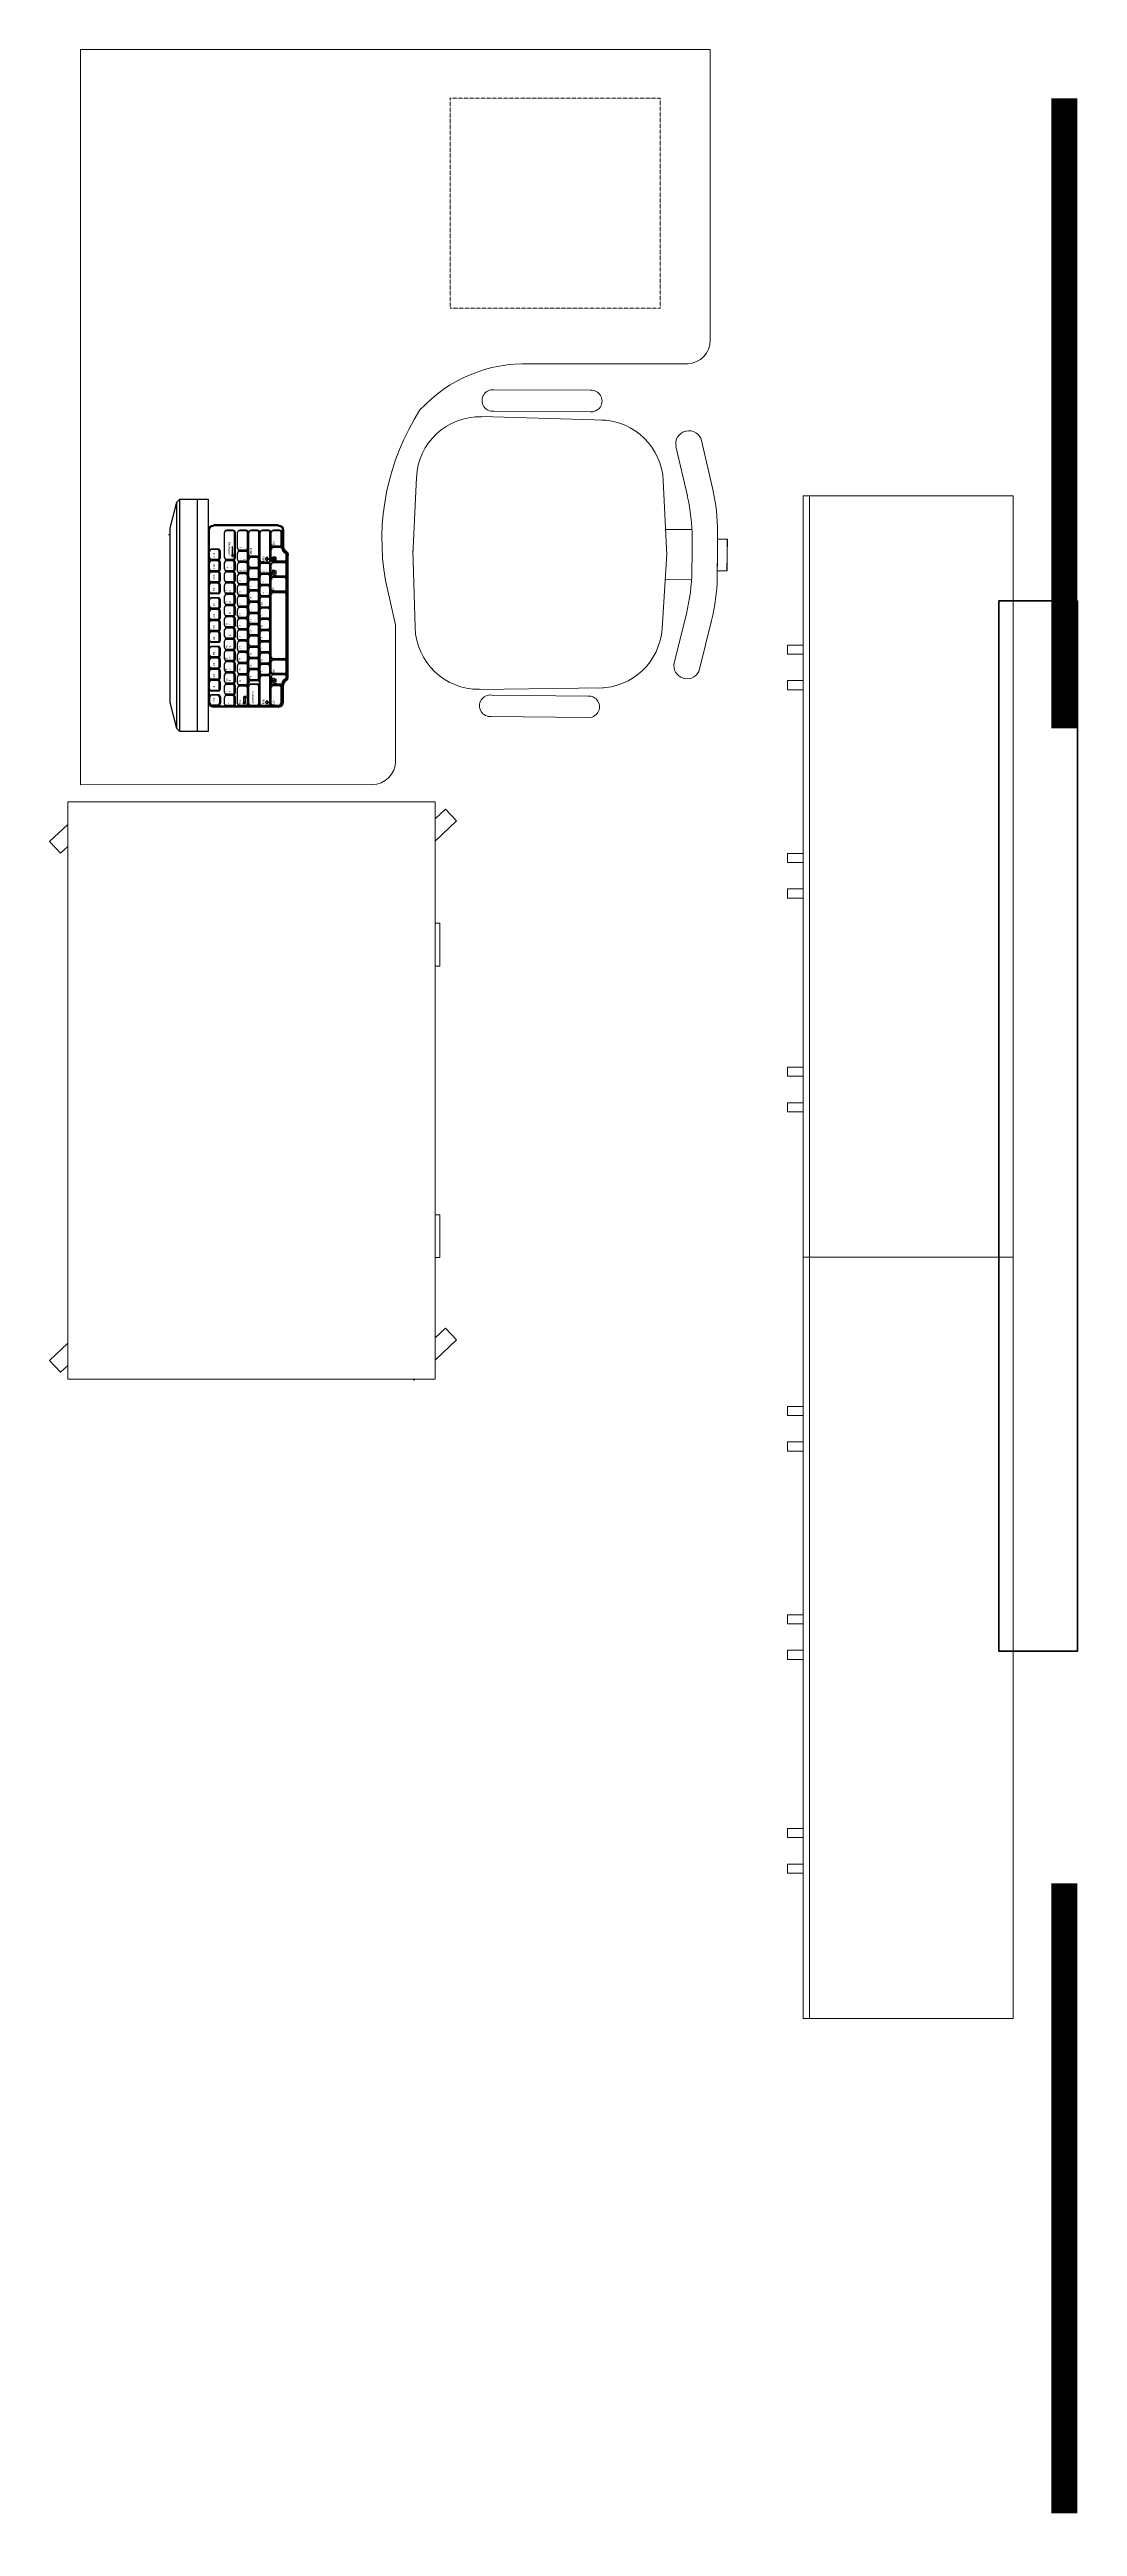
# Model space of a CAD drawing. Header units: millimetres. Extents: x -217756 to 263180, y 55413 to 130608.
# Drawn here: x -171223 to -169264, y 80933 to 85651 of the extents above; entities that cross this region are included whole.
import ezdxf

# ---------------------------------------------------------------- set-up
doc = ezdxf.new("R2010")
doc.units = ezdxf.units.MM
doc.linetypes.add('HIDDEN', pattern=[6, 4, -2])
doc.layers.add('ТХ_корр_25.03.26', color=1, linetype='Continuous', lineweight=30, plot=False)
doc.layers.add('ТХ_мебель передв', color=250, linetype='Continuous', lineweight=13)
doc.layers.add('ТХ_обор_комп принт', color=30, linetype='Continuous', lineweight=13)
doc.styles.add('Arial 200', font='arial.ttf', dxfattribs={"height": 500})
doc.styles.add('SIMPLEX', font='simplex.shx', dxfattribs={"width": 0.85, "oblique": 7})

# ---------------------------------------------------------------- blocks, each defined once
blk = doc.blocks.new('KEY')
at = {"color": 0}
for p, q in [((-0.2, 0), (0.2, 0)), ((-0.34, -0.54), (-0.34, -0.14)), ((-0.31, -0.5), (-0.31, -0.11)), ((-0.2, -0.61), (0.2, -0.61)), ((-0.2, -0.68), (0.2, -0.68)), ((0.31, -0.5), (0.31, -0.11)), ((0.34, -0.54), (0.34, -0.14))]:
    blk.add_line(p, q, dxfattribs=at)
for centre, radius, start, end in [((0.2, -0.11), 0.109, 360, 90), ((0.2, -0.14), 0.141, 360, 90), ((-0.2, -0.14), 0.141, 90, 180), ((-0.2, -0.54), 0.141, 180, 270), ((-0.2, -0.11), 0.109, 90, 180), ((-0.2, -0.5), 0.109, 180, 270), ((0.2, -0.5), 0.109, 270, 360), ((0.2, -0.54), 0.141, 270, 360)]:
    blk.add_arc(centre, radius, start, end, dxfattribs=at)
blk = doc.blocks.new('A$C6368dfc4')
at = {"true_color": 0x000000}
h = blk.add_hatch(color=18, dxfattribs=at)
h.paths.add_polyline_path([(47358.2, -45912.9), (47360, -45915.9), (47360, -45912.9)])
h.paths.add_polyline_path([(47360, -45912.9), (47360, -45915.9), (47361.8, -45912.9)])
h = blk.add_hatch(color=18, dxfattribs=at)
h.paths.add_polyline_path([(47382.1, -46184.5), (47383.9, -46181.5), (47383.9, -46184.5)])
h.paths.add_polyline_path([(47383.9, -46184.5), (47383.9, -46181.5), (47385.7, -46184.5)])
h = blk.add_hatch(color=18, dxfattribs=at)
h.paths.add_polyline_path([(47379.9, -46192.9), (47381.6, -46196), (47381.6, -46192.9)])
h.paths.add_polyline_path([(47381.6, -46192.9), (47381.6, -46196), (47383.4, -46192.9)])
at = {"color": 18, "true_color": 0x000000}
for p, q in [((47253.6, -45811.6, 0.8), (47259.3, -45805.9, 0.8)), ((47259.3, -46248.8, 0.8), (47259.3, -45805.9, 0.8)), ((47259.3, -45805.9, 0.8), (47313.4, -45805.9, 0.8)), ((47293.4, -46248.8, 0.8), (47293.4, -45805.9, 0.8)), ((47313.4, -45805.9, 0.8), (47313.4, -46248.8, 0.8)), ((47240.8, -45861.4, 0.8), (47253.6, -45811.6, 0.8)), ((47253.6, -46243.1, 0.8), (47253.6, -45811.6, 0.8)), ((47240.8, -46193.3, 0.8), (47240.8, -45861.4, 0.8)), ((47316.1, -46192.5, 0.8), (47316.1, -45864.9, 0.8)), ((47447.6, -45855.3, 0.8), (47323.7, -45855.3, 0.8)), ((47447.6, -45857.2, 0.8), (47323.7, -45857.2, 0.8)), ((47344.7, -45917.6, 0.8), (47344.7, -45869.7, 0.8)), ((47360.1, -45866.3, 0.8), (47348, -45866.3, 0.8)), ((47361, -45865.4, 0.8), (47348.9, -45865.4, 0.8)), ((47360, -45915.9, 0.8), (47360, -45896.6, 0.8)), ((47363.4, -45917.6, 0.8), (47363.4, -45869.7, 0.8)), ((47365.3, -45917.6, 0.8), (47365.3, -45869.7, 0.8)), ((47369.6, -45899.7, 0.8), (47369.6, -45869.7, 0.8)), ((47385, -45866.3, 0.8), (47373, -45866.3, 0.8)), ((47386, -45865.4, 0.8), (47373.9, -45865.4, 0.8)), ((47388.4, -45899.7, 0.8), (47388.4, -45869.7, 0.8)), ((47390.3, -45899.7, 0.8), (47390.3, -45869.7, 0.8)), ((47391, -45911.5, 0.8), (47391, -45869.7, 0.8)), ((47406.4, -45866.3, 0.8), (47394.4, -45866.3, 0.8)), ((47407.4, -45865.4, 0.8), (47395.3, -45865.4, 0.8)), ((47409.8, -45911.5, 0.8), (47409.8, -45869.7, 0.8)), ((47411.7, -45911.5, 0.8), (47411.7, -45869.7, 0.8)), ((47412.4, -45922.5, 0.8), (47412.4, -45869.7, 0.8)), ((47427.8, -45866.3, 0.8), (47415.8, -45866.3, 0.8)), ((47428.8, -45865.4, 0.8), (47416.7, -45865.4, 0.8)), ((47431.2, -45922.5, 0.8), (47431.2, -45869.7, 0.8)), ((47433.1, -45922.5, 0.8), (47433.1, -45869.7, 0.8)), ((47433.8, -45892.6, 0.8), (47433.8, -45869.7, 0.8)), ((47433.8, -45921.1, 0.8), (47433.8, -45901.8, 0.8)), ((47449.2, -45866.3, 0.8), (47437.2, -45866.3, 0.8)), ((47449.2, -45895.9, 0.8), (47437.2, -45895.9, 0.8)), ((47451.5, -45898.5, 0.8), (47437.2, -45898.5, 0.8)), ((47450.2, -45865.4, 0.8), (47438.1, -45865.4, 0.8)), ((47450.2, -45896.9, 0.8), (47438.1, -45896.9, 0.8)), ((47453.2, -45897.5, 0.8), (47438.1, -45897.5, 0.8)), ((47452.6, -45892.6, 0.8), (47452.6, -45869.7, 0.8)), ((47454.5, -45892.6, 0.8), (47454.5, -45869.7, 0.8)), ((47455.2, -45864.9, 0.8), (47455.2, -45896.9, 0.8)), ((47457.1, -45864.9, 0.8), (47457.1, -45896.9, 0.8)), ((47360.1, -45920.9, 0.8), (47348, -45920.9, 0.8)), ((47361, -45921.9, 0.8), (47348.9, -45921.9, 0.8)), ((47361.8, -45912.9, 0.8), (47358.2, -45912.9, 0.8)), ((47358.2, -45912.9, 0.8), (47360, -45915.9, 0.8)), ((47360, -45915.9, 0.8), (47361.8, -45912.9, 0.8)), ((47385, -45903.1, 0.8), (47373, -45903.1, 0.8)), ((47386, -45904, 0.8), (47373.9, -45904, 0.8)), ((47406.4, -45914.8, 0.8), (47394.4, -45914.8, 0.8)), ((47407.4, -45915.7, 0.8), (47395.3, -45915.7, 0.8)), ((47427.8, -45925.9, 0.8), (47415.8, -45925.9, 0.8)), ((47428.8, -45926.8, 0.8), (47416.7, -45926.8, 0.8)), ((47422.6, -45919.9, 0.8), (47426, -45916.2, 0.8)), ((47426, -45923.6, 0.8), (47422.6, -45919.9, 0.8)), ((47426, -45916.2, 0.8), (47425.7, -45919.1, 0.8)), ((47425.7, -45919.1, 0.8), (47429.6, -45919.1, 0.8)), ((47429.6, -45920.8, 0.8), (47425.7, -45920.8, 0.8)), ((47425.7, -45920.8, 0.8), (47426, -45923.6, 0.8)), ((47429.6, -45920.8, 0.8), (47429.6, -45919.1, 0.8)), ((47433.8, -45949.7, 0.8), (47433.8, -45930.4, 0.8)), ((47435.4, -45922.4, 0.8), (47435.4, -45916.9, 0.8)), ((47435.4, -45916.9, 0.8), (47442.6, -45916.9, 0.8)), ((47442.6, -45922.4, 0.8), (47435.4, -45922.4, 0.8)), ((47435.9, -45940.5, 0.8), (47442.6, -45942.9, 0.8)), ((47435.9, -45944.8, 0.8), (47442.6, -45947.2, 0.8)), ((47442.6, -45951.6, 0.8), (47435.9, -45949.2, 0.8)), ((47436.2, -45921.5, 0.8), (47436.2, -45917.8, 0.8)), ((47437.1, -45922.4, 0.8), (47437.1, -45916.9, 0.8)), ((47458.7, -45924.5, 0.8), (47437.2, -45924.5, 0.8)), ((47458.7, -45927.1, 0.8), (47437.2, -45927.1, 0.8)), ((47438, -45917.8, 0.8), (47439, -45915.5, 0.8)), ((47440.2, -45917.2, 0.8), (47438, -45917.8, 0.8)), ((47438, -45921.5, 0.8), (47438, -45917.8, 0.8)), ((47459.7, -45925.4, 0.8), (47438.1, -45925.4, 0.8)), ((47459.7, -45926.1, 0.8), (47438.1, -45926.1, 0.8)), ((47438.8, -45922.4, 0.8), (47438.8, -45916.9, 0.8)), ((47439, -45915.5, 0.8), (47439.2, -45916.4, 0.8)), ((47439.2, -45916.4, 0.8), (47440.3, -45915.5, 0.8)), ((47440.6, -45915.9, 0.8), (47439.5, -45916.8, 0.8)), ((47439.5, -45916.8, 0.8), (47440.2, -45917.2, 0.8)), ((47439.7, -45921.5, 0.8), (47439.7, -45917.8, 0.8)), ((47440.6, -45915.9, 0.8), (47440.3, -45915.5, 0.8)), ((47441.4, -45921.5, 0.8), (47441.4, -45917.8, 0.8)), ((47442.6, -45916.9, 0.8), (47442.6, -45922.4, 0.8)), ((47462, -45949.7, 0.8), (47462, -45930.4, 0.8)), ((47462.1, -45921.1, 0.8), (47462.1, -45913.1, 0.8)), ((47463.9, -45949.7, 0.8), (47463.9, -45930.4, 0.8)), ((47464, -45921.1, 0.8), (47464, -45913.1, 0.8)), ((47464.3, -46144.2, 0.8), (47464.3, -45913.1, 0.8)), ((47466.2, -46144.2, 0.8), (47466.2, -45913.1, 0.8)), ((47433.8, -45978.2, 0.8), (47433.8, -45958.9, 0.8)), ((47433.8, -46106.6, 0.8), (47433.8, -45987.8, 0.8)), ((47458.7, -45953, 0.8), (47437.2, -45953, 0.8)), ((47458.7, -45955.6, 0.8), (47437.2, -45955.6, 0.8)), ((47458.7, -45981.6, 0.8), (47437.2, -45981.6, 0.8)), ((47458.7, -45984.4, 0.8), (47437.2, -45984.4, 0.8)), ((47459.7, -45954, 0.8), (47438.1, -45954, 0.8)), ((47459.6, -45954.7, 0.8), (47438.1, -45954.7, 0.8)), ((47459.6, -45982.5, 0.8), (47438.1, -45982.5, 0.8)), ((47459.6, -45983.5, 0.8), (47438.1, -45983.5, 0.8)), ((47462, -45978.2, 0.8), (47462, -45958.9, 0.8)), ((47462, -46106.6, 0.8), (47462, -45987.8, 0.8)), ((47463.9, -45978.2, 0.8), (47463.9, -45958.9, 0.8)), ((47463.9, -46106.6, 0.8), (47463.9, -45987.8, 0.8)), ((47433.8, -46135.2, 0.8), (47433.8, -46115.9, 0.8)), ((47458.7, -46110, 0.8), (47437.2, -46110, 0.8)), ((47458.7, -46112.6, 0.8), (47437.2, -46112.6, 0.8)), ((47459.6, -46110.9, 0.8), (47438.1, -46110.9, 0.8)), ((47459.6, -46111.6, 0.8), (47438.1, -46111.6, 0.8)), ((47462, -46135.2, 0.8), (47462, -46115.9, 0.8)), ((47463.9, -46135.2, 0.8), (47463.9, -46115.9, 0.8)), ((47316.1, -46182.9, 0.8), (47316.1, -46192.6, 0.8)), ((47331.5, -46179.6, 0.8), (47319.5, -46179.6, 0.8)), ((47332.5, -46178.6, 0.8), (47320.4, -46178.6, 0.8)), ((47334.9, -46182.9, 0.8), (47334.9, -46195, 0.8)), ((47336.8, -46182.9, 0.8), (47336.8, -46195, 0.8)), ((47369.6, -46195.8, 0.8), (47369.6, -46165.9, 0.8)), ((47385, -46162.6, 0.8), (47373, -46162.6, 0.8)), ((47386, -46161.6, 0.8), (47373.9, -46161.6, 0.8)), ((47381.6, -46196, 0.8), (47381.6, -46181.9, 0.8)), ((47381.8, -46181.5, 0.8), (47385.8, -46181.5, 0.8)), ((47382.1, -46184.5, 0.8), (47383.9, -46181.5, 0.8)), ((47385.7, -46184.5, 0.8), (47382.1, -46184.5, 0.8)), ((47383.9, -46181.5, 0.8), (47383.9, -46195.3, 0.8)), ((47383.9, -46181.5, 0.8), (47385.7, -46184.5, 0.8)), ((47388.4, -46195.8, 0.8), (47388.4, -46165.9, 0.8)), ((47390.3, -46195.8, 0.8), (47390.3, -46165.9, 0.8)), ((47391, -46195.8, 0.8), (47391, -46156.4, 0.8)), ((47406.4, -46159.2, 0.8), (47394.4, -46159.2, 0.8)), ((47407.4, -46152.1, 0.8), (47395.3, -46152.1, 0.8)), ((47407.4, -46158.3, 0.8), (47395.3, -46158.3, 0.8)), ((47409.8, -46195.8, 0.8), (47409.8, -46162.6, 0.8)), ((47411.7, -46195.8, 0.8), (47411.7, -46156.4, 0.8)), ((47412.4, -46195.8, 0.8), (47412.4, -46145.9, 0.8)), ((47427.8, -46142.6, 0.8), (47415.8, -46142.6, 0.8)), ((47428.8, -46141.7, 0.8), (47416.7, -46141.7, 0.8)), ((47431.2, -46195.8, 0.8), (47431.2, -46145.9, 0.8)), ((47433.1, -46195.8, 0.8), (47433.1, -46145.9, 0.8)), ((47433.8, -46144.1, 0.8), (47433.8, -46155.5, 0.8)), ((47433.8, -46195.8, 0.8), (47433.8, -46165, 0.8)), ((47435.9, -46146.3, 0.8), (47442.6, -46148.7, 0.8)), ((47435.9, -46150.6, 0.8), (47442.6, -46153.1, 0.8)), ((47442.6, -46157.4, 0.8), (47435.9, -46155, 0.8)), ((47458.7, -46138.5, 0.8), (47437.2, -46138.5, 0.8)), ((47458.7, -46140.8, 0.8), (47437.2, -46140.8, 0.8)), ((47451.5, -46158.8, 0.8), (47437.2, -46158.8, 0.8)), ((47449.2, -46161.7, 0.8), (47437.2, -46161.7, 0.8)), ((47459.6, -46139.4, 0.8), (47438.1, -46139.4, 0.8)), ((47459.7, -46139.8, 0.8), (47438.1, -46139.8, 0.8)), ((47453.2, -46159.8, 0.8), (47438.1, -46159.8, 0.8)), ((47450.2, -46160.7, 0.8), (47438.1, -46160.7, 0.8)), ((47452.6, -46193.4, 0.8), (47452.6, -46165, 0.8)), ((47454.5, -46192.5, 0.8), (47454.5, -46165, 0.8)), ((47455.2, -46192.5, 0.8), (47455.2, -46160.4, 0.8)), ((47457.1, -46192.5, 0.8), (47457.1, -46160.4, 0.8)), ((47462.1, -46144.1, 0.8), (47462.1, -46144.2, 0.8)), ((47464, -46144.1, 0.8), (47464, -46144.2, 0.8)), ((47253.6, -46243.1, 0.8), (47240.8, -46193.3, 0.8)), ((47331.5, -46198.3, 0.8), (47321.8, -46198.3, 0.8)), ((47332.5, -46199.2, 0.8), (47322.8, -46199.2, 0.8)), ((47447.6, -46200.1, 0.8), (47323.7, -46200.1, 0.8)), ((47447.6, -46202, 0.8), (47323.7, -46202, 0.8)), ((47385, -46199.1, 0.8), (47373, -46199.1, 0.8)), ((47386, -46200.1, 0.8), (47373.9, -46200.1, 0.8)), ((47383.7, -46196, 0.8), (47379.4, -46196, 0.8)), ((47383.4, -46192.9, 0.8), (47379.9, -46192.9, 0.8)), ((47379.9, -46192.9, 0.8), (47381.6, -46196, 0.8)), ((47381.6, -46196, 0.8), (47383.4, -46192.9, 0.8)), ((47406.4, -46199.1, 0.8), (47394.4, -46199.1, 0.8)), ((47407.4, -46200.1, 0.8), (47395.3, -46200.1, 0.8)), ((47427.8, -46199.1, 0.8), (47415.8, -46199.1, 0.8)), ((47428.8, -46200.1, 0.8), (47416.7, -46200.1, 0.8)), ((47422.6, -46193.2, 0.8), (47426, -46189.4, 0.8)), ((47426, -46196.9, 0.8), (47422.6, -46193.2, 0.8)), ((47426, -46189.4, 0.8), (47425.7, -46192.3, 0.8)), ((47425.7, -46192.3, 0.8), (47429.6, -46192.3, 0.8)), ((47425.7, -46194, 0.8), (47426, -46196.9, 0.8)), ((47429.6, -46194, 0.8), (47425.7, -46194, 0.8)), ((47429.6, -46194, 0.8), (47429.6, -46192.3, 0.8)), ((47446.8, -46199.1, 0.8), (47437.2, -46199.1, 0.8)), ((47446.8, -46200.1, 0.8), (47438.1, -46200.1, 0.8)), ((47259.3, -46248.8, 0.8), (47253.6, -46243.1, 0.8)), ((47313.4, -46248.8, 0.8), (47259.3, -46248.8, 0.8))]:
    blk.add_line(p, q, dxfattribs=at)
at = {"color": 18, "true_color": 0x000000, "elevation": 0.8}
for points in [[(47240.8, -45874.7), (47238.1, -45873.8)], [(47314.2, -46192.5), (47314.2, -45864.9)]]:
    blk.add_lwpolyline(points, dxfattribs=at)
at = {"color": 18, "true_color": 0x000000, "extrusion": (0, 0, -1)}
for centre, major_axis, start_param, end_param in [((47323.7, -45864.9, 0.8), (6.74, 6.74), 3.926991, 5.497787), ((47323.7, -45864.9, 0.8), (5.39, 5.39), 3.926991, 5.497787), ((47447.6, -45864.9, 0.8), (-6.74, 6.74), 0.785398, 2.356194), ((47447.6, -45864.9, 0.8), (-5.39, 5.39), 0.785398, 2.356194), ((47466.7, -45896.9, 0.8), (8.08, 8.08), 2.907036, 3.926991), ((47466.7, -45896.9, 0.8), (6.74, 6.74), 2.907036, 3.926991), ((47456.7, -45913.1, 0.8), (-5.39, 5.39), 1.336239, 2.356194), ((47456.7, -45913.1, 0.8), (6.74, 6.74), -0.234557, 0.785398)]:
    blk.add_ellipse(centre, major_axis=major_axis, ratio=1, start_param=start_param, end_param=end_param, dxfattribs=at)
at = {"color": 18, "true_color": 0x000000}
for centre, major_axis, ratio, start_param, end_param in [((47348.9, -45869.7, 0.8), (3.03, -3.03), 1, 2.356194, 3.926991), ((47348, -45869.7, 0.8), (2.36, -2.36), 1, 2.356194, 3.926991), ((47360.1, -45869.7, 0.8), (-2.36, -2.36), 1, 2.356194, 3.926991), ((47361, -45869.7, 0.8), (-3.03, -3.03), 1, 2.356194, 3.926991), ((47373.9, -45869.7, 0.8), (3.03, -3.03), 1, 2.356194, 3.926991), ((47373, -45869.7, 0.8), (2.36, -2.36), 1, 2.356194, 3.926991), ((47373, -45899.7, 0.8), (-2.36, -2.36), 1, 5.497787, 7.068583), ((47373.9, -45899.7, 0.8), (-3.03, -3.03), 1, 5.497787, 7.068583), ((47385, -45869.7, 0.8), (-2.36, -2.36), 1, 2.356194, 3.926991), ((47385, -45899.7, 0.8), (2.36, -2.36), 1, -0.785398, 0.785398), ((47386, -45869.7, 0.8), (-3.03, -3.03), 1, 2.356194, 3.926991), ((47386, -45899.7, 0.8), (3.03, -3.03), 1, -0.785398, 0.785398), ((47395.3, -45869.7, 0.8), (3.03, -3.03), 1, 2.356194, 3.926991), ((47394.4, -45869.7, 0.8), (2.36, -2.36), 1, 2.356194, 3.926991), ((47406.4, -45869.7, 0.8), (-2.36, -2.36), 1, 2.356194, 3.926991), ((47407.4, -45869.7, 0.8), (-3.03, -3.03), 1, 2.356194, 3.926991), ((47416.7, -45869.7, 0.8), (3.03, -3.03), 1, 2.356194, 3.926991), ((47415.8, -45869.7, 0.8), (2.36, -2.36), 1, 2.356194, 3.926991), ((47427.8, -45869.7, 0.8), (-2.36, -2.36), 1, 2.356194, 3.926991), ((47428.8, -45869.7, 0.8), (-3.03, -3.03), 1, 2.356194, 3.926991), ((47438.1, -45869.7, 0.8), (3.03, -3.03), 1, 2.356194, 3.926991), ((47437.2, -45869.7, 0.8), (2.36, -2.36), 1, 2.356194, 3.926991), ((47437.2, -45892.6, 0.8), (2.36, -2.36), 1, 3.926991, 5.497787), ((47438.1, -45892.6, 0.8), (3.03, -3.03), 1, 3.926991, 5.497787), ((47438.1, -45901.8, 0.8), (-3.03, -3.03), 1, 3.926991, 5.497787), ((47437.2, -45901.8, 0.8), (-2.36, -2.36), 1, 3.926991, 5.497787), ((47449.2, -45869.7, 0.8), (-2.36, -2.36), 1, 2.356194, 3.926991), ((47449.2, -45892.6, 0.8), (-2.36, -2.36), 1, 0.785398, 2.356194), ((47450.2, -45869.7, 0.8), (-3.03, -3.03), 1, 2.356194, 3.926991), ((47450.2, -45892.6, 0.8), (-3.03, -3.03), 1, 0.785398, 2.356194), ((47451.5, -45900.4, 0.8), (1.35, -1.35), 1, 1.011126, 2.356194), ((47453.2, -45899.4, 0.8), (1.35, -1.35), 1, 0.971859, 2.356194), ((47466.7, -45896.9, 0.8), (9.68, -9.68), 1, 4.152719, 4.946946), ((47466.7, -45896.9, 0.8), (-8.33, -8.33), 1, 5.684248, 6.517742), ((47466.7, -45896.9, 0.8), (-8.08, -8.08), 1, 5.497787, 6.517742), ((47466.7, -45896.9, 0.8), (6.74, -6.74), 1, 3.926991, 4.946946), ((47348, -45917.6, 0.8), (-2.36, -2.36), 1, 5.497787, 7.068583), ((47348.9, -45917.6, 0.8), (3.03, -3.03), 1, 3.926991, 5.497787), ((47360.1, -45917.6, 0.8), (2.36, -2.36), 1, -0.785398, 0.785398), ((47361, -45917.6, 0.8), (-3.03, -3.03), 1, 0.785398, 2.356194), ((47394.4, -45911.5, 0.8), (-2.36, -2.36), 1, 5.497787, 7.068583), ((47395.3, -45911.5, 0.8), (-3.03, -3.03), 1, 5.497787, 7.068583), ((47406.4, -45911.5, 0.8), (2.36, -2.36), 1, -0.785398, 0.785398), ((47407.4, -45911.5, 0.8), (3.03, -3.03), 1, -0.785398, 0.785398), ((47415.8, -45922.5, 0.8), (-2.36, -2.36), 1, 5.497787, 7.068583), ((47416.7, -45922.5, 0.8), (3.03, -3.03), 1, 3.926991, 5.497787), ((47427.8, -45922.5, 0.8), (2.36, -2.36), 1, -0.785398, 0.785398), ((47428.8, -45922.5, 0.8), (-3.03, -3.03), 1, 0.785398, 2.356194), ((47437.2, -45921.1, 0.8), (-2.36, -2.36), 1, 5.497787, 7.068583), ((47438.1, -45921.1, 0.8), (-3.03, -3.03), 1, 5.497787, 7.068583), ((47438.1, -45930.4, 0.8), (-3.03, -3.03), 1, 3.926991, 5.497787), ((47437.2, -45930.4, 0.8), (-2.36, -2.36), 1, 3.926991, 5.497787), ((47435.9, -45947, 0.8), (0, -2.17), 0.316309, 3.141593, 6.283185), ((47435.9, -45942.7, 0.8), (0, -2.17), 0.316309, 0, 3.141593), ((47439.3, -45948.2, 0.8), (0, -2.17), 0.316309, 3.141593, 6.283185), ((47439.3, -45943.9, 0.8), (0, -2.17), 0.316309, 0, 3.141593), ((47442.6, -45949.4, 0.8), (0, -2.17), 0.316309, 3.141593, 6.283185), ((47442.6, -45945.1, 0.8), (0, -2.17), 0.316309, 0, 3.141593), ((47458.7, -45921.1, 0.8), (2.36, -2.36), 1, -0.785398, 0.785398), ((47458.7, -45930.4, 0.8), (2.36, -2.36), 1, 0.785398, 2.356194), ((47456.7, -45913.1, 0.8), (-3.79, -3.79), 1, 2.356194, 3.37615), ((47459.7, -45921.1, 0.8), (3.03, -3.03), 1, -0.785398, 0.785398), ((47459.7, -45930.4, 0.8), (3.03, -3.03), 1, 0.785398, 2.356194), ((47456.7, -45913.1, 0.8), (-5.14, -5.14), 1, 2.356194, 3.37615), ((47456.7, -45913.1, 0.8), (-5.39, -5.39), 1, 2.356194, 3.37615), ((47456.7, -45913.1, 0.8), (-6.74, -6.74), 1, 2.356194, 3.37615), ((47437.2, -45949.7, 0.8), (-2.36, -2.36), 1, 5.497787, 7.068583), ((47438.1, -45949.7, 0.8), (3.03, -3.03), 1, 3.926991, 5.497787), ((47438.1, -45958.9, 0.8), (-3.03, -3.03), 1, 3.926991, 5.497787), ((47437.2, -45958.9, 0.8), (2.36, -2.36), 1, 2.356194, 3.926991), ((47437.2, -45978.2, 0.8), (2.36, -2.36), 1, 3.926991, 5.497787), ((47438.1, -45978.2, 0.8), (3.03, -3.03), 1, 3.926991, 5.497787), ((47438.1, -45987.8, 0.8), (-3.03, -3.03), 1, 3.926991, 5.497787), ((47437.2, -45987.8, 0.8), (2.36, -2.36), 1, 2.356194, 3.926991), ((47458.7, -45949.7, 0.8), (2.36, -2.36), 1, -0.785398, 0.785398), ((47458.7, -45958.9, 0.8), (-2.36, -2.36), 1, 2.356194, 3.926991), ((47458.7, -45978.2, 0.8), (-2.36, -2.36), 1, 0.785398, 2.356194), ((47458.7, -45987.8, 0.8), (-2.36, -2.36), 1, 2.356194, 3.926991), ((47459.6, -45958.9, 0.8), (3.03, -3.03), 1, 0.785398, 2.356194), ((47459.6, -45978.2, 0.8), (-3.03, -3.03), 1, 0.785398, 2.356194), ((47459.6, -45987.8, 0.8), (3.03, -3.03), 1, 0.785398, 2.356194), ((47459.7, -45949.7, 0.8), (-3.03, -3.03), 1, 0.785398, 2.356194), ((47437.2, -46106.6, 0.8), (-2.36, -2.36), 1, 5.497787, 7.068583), ((47438.1, -46106.6, 0.8), (3.03, -3.03), 1, 3.926991, 5.497787), ((47438.1, -46115.9, 0.8), (-3.03, -3.03), 1, 3.926991, 5.497787), ((47437.2, -46115.9, 0.8), (2.36, -2.36), 1, 2.356194, 3.926991), ((47437.2, -46135.2, 0.8), (2.36, -2.36), 1, 3.926991, 5.497787), ((47438.1, -46135.2, 0.8), (3.03, -3.03), 1, 3.926991, 5.497787), ((47458.7, -46106.6, 0.8), (2.36, -2.36), 1, -0.785398, 0.785398), ((47458.7, -46115.9, 0.8), (-2.36, -2.36), 1, 2.356194, 3.926991), ((47458.7, -46135.2, 0.8), (-2.36, -2.36), 1, 0.785398, 2.356194), ((47459.6, -46106.6, 0.8), (-3.03, -3.03), 1, 0.785398, 2.356194), ((47459.6, -46115.9, 0.8), (3.03, -3.03), 1, 0.785398, 2.356194), ((47459.6, -46135.2, 0.8), (-3.03, -3.03), 1, 0.785398, 2.356194), ((47320.4, -46182.9, 0.8), (-3.03, -3.03), 1, 3.926991, 5.497787), ((47319.5, -46182.9, 0.8), (-2.36, -2.36), 1, 3.926991, 5.497787), ((47331.5, -46182.9, 0.8), (2.36, -2.36), 1, 0.785398, 2.356194), ((47332.5, -46182.9, 0.8), (3.03, -3.03), 1, 0.785398, 2.356194), ((47373.9, -46165.9, 0.8), (-3.03, -3.03), 1, 3.926991, 5.497787), ((47373, -46165.9, 0.8), (-2.36, -2.36), 1, 3.926991, 5.497787), ((47385, -46165.9, 0.8), (2.36, -2.36), 1, 0.785398, 2.356194), ((47386, -46165.9, 0.8), (3.03, -3.03), 1, 0.785398, 2.356194), ((47395.3, -46156.4, 0.8), (-3.03, -3.03), 1, 3.926991, 5.497787), ((47395.3, -46162.6, 0.8), (-3.03, -3.03), 1, 3.926991, 5.497787), ((47394.4, -46162.6, 0.8), (2.36, -2.36), 1, 2.356194, 3.926991), ((47406.4, -46162.6, 0.8), (-2.36, -2.36), 1, 2.356194, 3.926991), ((47407.4, -46156.4, 0.8), (3.03, -3.03), 1, 0.785398, 2.356194), ((47407.4, -46162.6, 0.8), (3.03, -3.03), 1, 0.785398, 2.356194), ((47416.7, -46145.9, 0.8), (-3.03, -3.03), 1, 3.926991, 5.497787), ((47415.8, -46145.9, 0.8), (2.36, -2.36), 1, 2.356194, 3.926991), ((47427.8, -46145.9, 0.8), (-2.36, -2.36), 1, 2.356194, 3.926991), ((47428.8, -46145.9, 0.8), (3.03, -3.03), 1, 0.785398, 2.356194), ((47438.1, -46144.1, 0.8), (-3.03, -3.03), 1, 3.926991, 5.497787), ((47437.2, -46144.1, 0.8), (2.36, -2.36), 1, 2.356194, 3.926991), ((47437.2, -46155.5, 0.8), (2.36, -2.36), 1, 3.926991, 5.497787), ((47438.1, -46155.5, 0.8), (3.03, -3.03), 1, 3.926991, 5.497787), ((47438.1, -46165, 0.8), (-3.03, -3.03), 1, 3.926991, 5.497787), ((47437.2, -46165, 0.8), (2.36, -2.36), 1, 2.356194, 3.926991), ((47435.9, -46152.8, 0.8), (0, -2.17), 0.316309, 3.141593, 6.283185), ((47435.9, -46148.5, 0.8), (0, -2.17), 0.316309, 0, 3.141593), ((47439.3, -46154, 0.8), (0, -2.17), 0.316309, 3.141593, 6.283185), ((47439.3, -46149.7, 0.8), (0, -2.17), 0.316309, 0, 3.141593), ((47442.6, -46155.2, 0.8), (0, -2.17), 0.316309, 3.141593, 6.283185), ((47442.6, -46150.9, 0.8), (0, -2.17), 0.316309, 0, 3.141593), ((47449.2, -46165, 0.8), (-2.36, -2.36), 1, 2.356194, 3.926991), ((47450.2, -46165, 0.8), (3.03, -3.03), 1, 0.785398, 2.356194), ((47451.5, -46156.9, 0.8), (-1.35, -1.35), 1, 0.785398, 2.130466), ((47453.2, -46157.9, 0.8), (-1.35, -1.35), 1, 0.785398, 2.169734), ((47466.7, -46160.4, 0.8), (-9.68, -9.68), 1, 4.477832, 5.272059), ((47466.7, -46160.4, 0.8), (8.33, -8.33), 1, 2.907036, 3.74053), ((47466.7, -46160.4, 0.8), (8.08, -8.08), 1, 2.907036, 3.926991), ((47466.7, -46160.4, 0.8), (6.74, -6.74), 1, 2.907036, 3.926991), ((47458.7, -46144.1, 0.8), (-2.36, -2.36), 1, 2.356194, 3.926991), ((47456.7, -46144.2, 0.8), (3.79, -3.79), 1, -0.234557, 0.785398), ((47459.7, -46144.1, 0.8), (3.03, -3.03), 1, 0.785398, 2.356194), ((47456.7, -46144.2, 0.8), (5.14, -5.14), 1, -0.234557, 0.785398), ((47456.7, -46144.2, 0.8), (-5.39, -5.39), 1, 1.336239, 2.356194), ((47456.7, -46144.2, 0.8), (6.74, -6.74), 1, -0.234557, 0.785398), ((47323.7, -46192.5, 0.8), (6.74, -6.74), 1, 3.926991, 5.497787), ((47323.7, -46192.5, 0.8), (5.39, -5.39), 1, 3.926991, 5.497787), ((47322.8, -46192.6, 0.8), (-4.72, -4.72), 1, 5.497787, 7.068583), ((47321.8, -46192.6, 0.8), (4.04, -4.04), 1, 3.926991, 5.497787), ((47331.5, -46195, 0.8), (2.36, -2.36), 1, -0.785398, 0.785398), ((47332.5, -46195, 0.8), (-3.03, -3.03), 1, 0.785398, 2.356194), ((47373, -46195.8, 0.8), (2.36, -2.36), 1, 3.926991, 5.497787), ((47373.9, -46195.8, 0.8), (3.03, -3.03), 1, 3.926991, 5.497787), ((47385, -46195.8, 0.8), (-2.36, -2.36), 1, 0.785398, 2.356194), ((47386, -46195.8, 0.8), (-3.03, -3.03), 1, 0.785398, 2.356194), ((47394.4, -46195.8, 0.8), (2.36, -2.36), 1, 3.926991, 5.497787), ((47395.3, -46195.8, 0.8), (3.03, -3.03), 1, 3.926991, 5.497787), ((47406.4, -46195.8, 0.8), (-2.36, -2.36), 1, 0.785398, 2.356194), ((47407.4, -46195.8, 0.8), (-3.03, -3.03), 1, 0.785398, 2.356194), ((47415.8, -46195.8, 0.8), (2.36, -2.36), 1, 3.926991, 5.497787), ((47416.7, -46195.8, 0.8), (3.03, -3.03), 1, 3.926991, 5.497787), ((47427.8, -46195.8, 0.8), (-2.36, -2.36), 1, 0.785398, 2.356194), ((47428.8, -46195.8, 0.8), (-3.03, -3.03), 1, 0.785398, 2.356194), ((47437.2, -46195.8, 0.8), (2.36, -2.36), 1, 3.926991, 5.497787), ((47438.1, -46195.8, 0.8), (3.03, -3.03), 1, 3.926991, 5.497787), ((47446.8, -46192.5, 0.8), (-5.39, -5.39), 1, 0.785398, 2.356194), ((47446.8, -46193.4, 0.8), (-4.04, -4.04), 1, 0.785398, 2.356194), ((47447.6, -46192.5, 0.8), (-6.74, -6.74), 1, 0.785398, 2.356194), ((47447.6, -46192.5, 0.8), (-5.39, -5.39), 1, 0.785398, 2.356194)]:
    blk.add_ellipse(centre, major_axis=major_axis, ratio=ratio, start_param=start_param, end_param=end_param, dxfattribs=at)
for points in [[(47383.9, -46181.5, 0.8), (47383.9, -46181.5, 0.8), (47383.9, -46181.5, 0.8)], [(47381.6, -46196, 0.8), (47381.6, -46196, 0.8), (47381.6, -46196, 0.8)]]:
    blk.add_solid(points, dxfattribs=at)
at = {"color": 18, "true_color": 0x000000, "xscale": 30.48000000044703, "yscale": 30.48000000044703, "zscale": 60.96, "rotation": 90.00000000000001}
for p in [(47316.1, -45911.6, 0.8), (47316.1, -45933, 0.8), (47316.1, -45954.4, 0.8), (47344.7, -45933, 0.8), (47344.7, -45954.4, 0.8), (47369.6, -45915.1, 0.8), (47369.6, -45936.5, 0.8), (47369.6, -45957.9, 0.8), (47391, -45926.8, 0.8), (47391, -45948.2, 0.8), (47412.4, -45937.9, 0.8), (47412.4, -45959.3, 0.8), (47316.1, -45975.8, 0.8), (47316.1, -46004.3, 0.8), (47344.7, -45975.8, 0.8), (47344.7, -45997.2, 0.8), (47369.6, -45979.3, 0.8), (47369.6, -46000.7, 0.8), (47391, -45969.6, 0.8), (47391, -45991, 0.8), (47412.4, -45980.7, 0.8), (47412.4, -46002.1, 0.8), (47316.1, -46025.7, 0.8), (47316.1, -46047.1, 0.8), (47344.7, -46018.6, 0.8), (47344.7, -46040, 0.8), (47369.6, -46022.1, 0.8), (47369.6, -46043.5, 0.8), (47391, -46012.4, 0.8), (47391, -46033.8, 0.8), (47412.4, -46023.5, 0.8), (47412.4, -46044.9, 0.8), (47316.1, -46068.5, 0.8), (47316.1, -46097, 0.8), (47344.7, -46061.4, 0.8), (47344.7, -46082.8, 0.8), (47369.6, -46064.9, 0.8), (47369.6, -46086.3, 0.8), (47391, -46055.2, 0.8), (47391, -46076.6, 0.8), (47391, -46098, 0.8), (47412.4, -46066.3, 0.8), (47412.4, -46087.7, 0.8), (47316.1, -46118.4, 0.8), (47316.1, -46139.8, 0.8), (47344.7, -46104.2, 0.8), (47344.7, -46125.6, 0.8), (47344.7, -46147, 0.8), (47369.6, -46107.7, 0.8), (47369.6, -46129.1, 0.8), (47391, -46119.4, 0.8), (47391, -46140.8, 0.8), (47412.4, -46109.1, 0.8), (47412.4, -46130.5, 0.8), (47316.1, -46161.2, 0.8), (47344.7, -46168.4, 0.8), (47344.7, -46189.8, 0.8), (47369.6, -46150.5, 0.8)]:
    blk.add_blockref('KEY', p, dxfattribs=at)
at = {"color": 18, "true_color": 0x000000}
for s, height, style, p in [('Backspace', 3.81, 'Arial 200', (47351.9, -45887.6, 0.8)), ('|', 3.81, 'Arial 200', (47374.1, -45897, 0.8)), ('\\', 3.81, 'Arial 200', (47381.2, -45897.6, 0.8)), ('Enter', 3.81, 'Arial 200', (47393.4, -45898.8, 0.8)), ('Ctrl', 3.81, 'Arial 200', (47436.6, -45885.6, 0.8)), ('F12', 3.81, 'Arial 200', (47322.4, -45908.3, 0.8)), ('F11', 3.81, 'Arial 200', (47322.4, -45930.4, 0.8)), ('+', 3.81, 'Arial 200', (47347.9, -45934.8, 0.8)), ('=', 3.81, 'Arial 200', (47356.3, -45935, 0.8)), ('}', 3.81, 'Arial 200', (47373.9, -45919.2, 0.8)), ('{', 3.81, 'Arial 200', (47373.9, -45940.5, 0.8)), (']', 3.81, 'Arial 200', (47381.7, -45920.7, 0.8)), ('[', 3.81, 'Arial 200', (47381.7, -45941.6, 0.8)), ('"', 3.81, 'Arial 200', (47396.2, -45930.8, 0.8)), ("'", 3.81, 'Arial 200', (47407.2, -45930.9, 0.8)), ('Shift', 3.81, 'Arial 200', (47416.5, -45914.6, 0.8)), ('?', 3.81, 'Arial 200', (47416.7, -45941.5, 0.8)), ('/', 3.81, 'Arial 200', (47423.5, -45942.4, 0.8)), ('F10', 3.81, 'Arial 200', (47322.4, -45951, 0.8)), ('F9', 3.81, 'Arial 200', (47322.4, -45975.4, 0.8)), (')', 3.81, 'Arial 200', (47346.9, -45978.5, 0.8)), ('_', 3.81, 'Arial 200', (47349, -45957.2, 0.8)), ('0', 3.81, 'Arial 200', (47353.3, -45978.7, 0.8)), ('-', 3.81, 'Arial 200', (47357.5, -45958, 0.8)), ('P', 3.81, 'Arial 200', (47371.8, -45960.4, 0.8)), ('O', 3.81, 'Arial 200', (47371.8, -45981.4, 0.8)), ('L', 3.81, 'Arial 200', (47392.4, -45971.7, 0.8)), ('K', 3.81, 'Arial 200', (47392.4, -45992.3, 0.8)), (':', 3.81, 'Arial 200', (47394.8, -45952.6, 0.8)), (';', 3.81, 'Arial 200', (47404.1, -45952.5, 0.8)), ('>', 3.81, 'Arial 200', (47416.8, -45962, 0.8)), ('<', 3.81, 'Arial 200', (47416.8, -45983.4, 0.8)), ('.', 3.81, 'Arial 200', (47426.7, -45962.7, 0.8)), (',', 3.81, 'Arial 200', (47427.5, -45983.8, 0.8)), ('Alt', 3.81, 'Arial 200', (47435.6, -45973.9, 0.8)), ('F8', 3.81, 'Arial 200', (47322.4, -46003.9, 0.8)), ('F7', 3.81, 'Arial 200', (47322.4, -46025.3, 0.8)), ('(', 3.81, 'Arial 200', (47346.9, -45999.9, 0.8)), ('&', 3.81, 'Arial 200', (47347, -46042.5, 0.8)), ('*', 3.81, 'Arial 200', (47350.2, -46021.9, 0.8)), ('9', 3.81, 'Arial 200', (47353.3, -46000.1, 0.8)), ('8', 3.81, 'Arial 200', (47353.3, -46021.5, 0.8)), ('7', 3.81, 'Arial 200', (47353.3, -46042.8, 0.8)), ('I', 3.81, 'Arial 200', (47371.8, -46003.5, 0.8)), ('U', 3.81, 'Arial 200', (47371.9, -46023.7, 0.8)), ('J', 3.81, 'Arial 200', (47392.5, -46015.2, 0.8)), ('H', 3.81, 'Arial 200', (47392.4, -46035.2, 0.8)), ('M', 3.81, 'Arial 200', (47413.8, -46002.9, 0.8)), ('N', 3.81, 'Arial 200', (47413.8, -46024.9, 0.8)), ('F6', 3.81, 'Arial 200', (47322.4, -46046.7, 0.8)), ('F5', 3.81, 'Arial 200', (47322.5, -46068.1, 0.8)), ('%', 3.81, 'Arial 200', (47347.1, -46084.3, 0.8)), ('^ ', 3.81, 'Arial 200', (47349.4, -46064.1, 0.8)), ('6', 3.81, 'Arial 200', (47353.3, -46064.3, 0.8)), ('5', 3.81, 'Arial 200', (47353.3, -46085.6, 0.8)), ('Y', 3.81, 'Arial 200', (47371.8, -46045.1, 0.8)), ('T', 3.81, 'Arial 200', (47371.8, -46065.6, 0.8)), ('R', 3.81, 'Arial 200', (47371.8, -46086.9, 0.8)), ('G', 3.81, 'Arial 200', (47392.4, -46056.3, 0.8)), ('F', 2.38, 'SIMPLEX', (47393.9, -46080.4, 0.8)), ('B', 3.81, 'Arial 200', (47413.8, -46046.5, 0.8)), ('V', 3.81, 'Arial 200', (47413.8, -46068, 0.8)), ('C', 3.81, 'Arial 200', (47413.8, -46089, 0.8)), ('F4', 3.81, 'Arial 200', (47322.4, -46096.7, 0.8)), ('F3', 3.81, 'Arial 200', (47322.4, -46118, 0.8)), ('$', 3.81, 'Arial 200', (47346.2, -46107.5, 0.8)), ('#', 3.81, 'Arial 200', (47346, -46128.8, 0.8)), ('4', 3.81, 'Arial 200', (47353.2, -46107.2, 0.8)), ('3', 3.81, 'Arial 200', (47353.3, -46128.5, 0.8)), ('E', 3.81, 'Arial 200', (47371.8, -46108.9, 0.8)), ('W', 3.81, 'Arial 200', (47371.8, -46128, 0.8)), ('D', 3.81, 'Arial 200', (47392.4, -46099.3, 0.8)), ('S', 3.81, 'Arial 200', (47392.4, -46121.1, 0.8)), ('X', 3.81, 'Arial 200', (47413.8, -46110.8, 0.8)), ('Z', 3.81, 'Arial 200', (47413.8, -46132.5, 0.8)), ('Alt', 3.81, 'Arial 200', (47436.7, -46130.2, 0.8)), ('F2', 3.81, 'Arial 200', (47322.4, -46139.5, 0.8)), ('F1', 3.81, 'Arial 200', (47322.4, -46161.6, 0.8)), ('Esc', 3.81, 'Arial 200', (47322.5, -46184.9, 0.8)), ('!', 3.81, 'Arial 200', (47346.8, -46171.9, 0.8)), ('@', 3.81, 'Arial 200', (47348, -46147.7, 0.8)), ('2', 3.81, 'Arial 200', (47353.2, -46150, 0.8)), ('1', 3.81, 'Arial 200', (47353.2, -46171.6, 0.8)), ('Q', 3.81, 'Arial 200', (47372.1, -46150.3, 0.8)), ('A', 3.81, 'Arial 200', (47392.4, -46142.5, 0.8)), ('CapsLock', 3.81, 'Arial 200', (47397.3, -46171.9, 0.8)), ('~', 3.81, 'Arial 200', (47349.7, -46193.4, 0.8)), ('`', 3.81, 'Arial 200', (47361, -46194.2, 0.8)), ('Tab', 3.81, 'Arial 200', (47372.1, -46188.7, 0.8)), ('Shift', 3.81, 'Arial 200', (47416.5, -46186.3, 0.8)), ('Ctrl', 3.81, 'Arial 200', (47436.6, -46189, 0.8))]:
    blk.add_text(s, height=height, rotation=270, dxfattribs=dict(at, style=style)).set_placement(p)
blk = doc.blocks.new('стол угловой 1200х1400')
at = {"extrusion": (-6.20986e-05, 0.000470696, 1)}
for p, q in [((-20568.3, 33327.6, -393.6), (-20014.8, 33327.8, -393.6)), ((-20568, 32127.6, -393), (-20568.3, 33327.6, -393.6)), ((-19969.8, 32984.7, -393.4), (-19969.8, 33284.7, -393.5)), ((-19213.1, 32728, -393.2), (-19472.2, 32727.9, -393.2)), ((-19168.1, 32683, -393.2), (-19168, 32128, -392.9)), ((-19168, 32128, -392.9), (-20568, 32127.6, -393))]:
    blk.add_line(p, q, dxfattribs=at)
at = {"linetype": 'HIDDEN', "ltscale": 0.1}
blk.add_lwpolyline([(-20475.6, 33232.1), (-20075.6, 33232.2), (-20075.5, 32832.2), (-20475.5, 32832.1)], close=True, dxfattribs=at)
at = {"extrusion": (-6.20986e-05, 0.000470696, 1), "elevation": -376.6}
blk.add_lwpolyline([(-19472.3, 32728.1), (-19556.8, 32709)], dxfattribs=at)
at = {"extrusion": (-6.20986e-05, 0.000470696, 1)}
for centre, radius, start, end in [((-20014.8, 33283, -376.6), 45, 2.4817, 90.0151), ((-19697, 32975.5, -376.6), 272.9, 178.0222, 227.3755), ((-19635.3, 33157.4, -376.6), 455.2, 237.2104, 279.9393), ((-19213.1, 32683.2, -376.6), 45, 0.0151, 90.0151)]:
    blk.add_arc(centre, radius, start, end, dxfattribs=at)
blk = doc.blocks.new('A$Cc39e55ec')
at = {"layer": 'ТХ_мебель передв', "rotation": 270}
blk.add_blockref('стол угловой 1200х1400', (14942.5, -65518, 393), dxfattribs=at)
blk = doc.blocks.new('стол игровой 1100х700')
blk.add_lwpolyline([(-13226.6, -58670.8), (-12126.6, -58670.8), (-12126.6, -57970.8), (-13226.6, -57970.8)], close=True)
for points in [[(-13200.3, -57970.8), (-13213, -57957.3), (-13190.7, -57936.2), (-13158, -57970.8)], [(-12212, -57970.8), (-12224.8, -57957.3), (-12202.5, -57936.2), (-12169.8, -57970.8)], [(-13226.6, -58632.2), (-13228.2, -58630.5), (-13226.6, -58628.9)], [(-13147.9, -58670.8), (-13129.2, -58690.6), (-13151.5, -58711.7), (-13190.1, -58670.8)], [(-12913.3, -58670.8), (-12913.3, -58679.8), (-12995.1, -58679.8), (-12995.1, -58670.8)], [(-12439.8, -58670.8), (-12439.8, -58679.8), (-12358, -58679.8), (-12358, -58670.8)], [(-12159.6, -58670.8), (-12141, -58690.6), (-12163.3, -58711.7), (-12201.9, -58670.8)]]:
    blk.add_lwpolyline(points)
blk = doc.blocks.new('A$Ce700af6f')
at = {"layer": 'ТХ_мебель передв', "rotation": 89.99999999999999}
blk.add_blockref('стол игровой 1100х700', (-10925, -34255.7), dxfattribs=at)
blk = doc.blocks.new('тумба 1450х400х750')
at = {"lineweight": 15, "ltscale": 100}
blk.add_line((-12776, 30271.1), (-14226, 30271.1), dxfattribs=at)
for points in [[(-13948.9, 30283.1), (-13931.6, 30283.1), (-13931.6, 30313.3), (-13948.9, 30313.3)], [(-13881.3, 30283.1), (-13863.9, 30283.1), (-13863.9, 30313.3), (-13881.3, 30313.3)], [(-13541.9, 30283.1), (-13524.5, 30283.1), (-13524.5, 30313.3), (-13541.9, 30313.3)], [(-13474.2, 30283.1), (-13456.9, 30283.1), (-13456.9, 30313.3), (-13474.2, 30313.3)], [(-13145, 30283.1), (-13127.6, 30283.1), (-13127.6, 30313.3), (-13145, 30313.3)], [(-13077.3, 30283.1), (-13060, 30283.1), (-13060, 30313.3), (-13077.3, 30313.3)], [(-12776, 29883.1), (-12776, 30283.1), (-14226, 30283.1), (-14226, 29883.1)]]:
    blk.add_lwpolyline(points, close=True, dxfattribs=at)
blk = doc.blocks.new('A$C9644fe81')
at = {"layer": 'ТХ_мебель передв', "rotation": 89.99999999999999}
for p in [(78853.2, -33024.1), (78853.2, -34474.1)]:
    blk.add_blockref('тумба 1450х400х750', p, dxfattribs=at)
blk = doc.blocks.new('М-60')
at = {"extrusion": (-6.19742e-05, 0.000470712, 1)}
for p, q in [((7035415.4, 1186627.5, -0.2), (7035231.8, 1186626.6, -0.2)), ((7035202.1, 1186569.5, -0.1), (7035439, 1186576.2, -0.1)), ((7035232, 1186585.7, -0.1), (7035415.6, 1186586.5, -0.1)), ((7034998.3, 1186437.9, -0.1), (7035019.7, 1186530.9, -0.1)), ((7035049.2, 1186548.9, -0.1), (7035050.6, 1186548.5, -0.1)), ((7035068.3, 1186519.6, -0.1), (7035046.7, 1186425.8, -0.1)), ((7035085.8, 1186312.9, 0), (7035092.5, 1186454.7, -0.1)), ((7035563.1, 1186460.5, -0.1), (7035569.8, 1186312.9, 0)), ((7034971.3, 1186282.6, 0), (7034970.4, 1186343.1, -0.1)), ((7034989, 1186343.1, -0.1), (7034970.8, 1186343.1, -0.1)), ((7034970.8, 1186343.1, -0.1), (7034970.8, 1186282.6, 0)), ((7034989, 1186312.9, 0), (7034989, 1186356.2, -0.1)), ((7034989, 1186312.9, 0), (7034989, 1186343.1, -0.1)), ((7035037.4, 1186344.1, 0), (7035037.4, 1186312.9, 0)), ((7035037.8, 1186361.3, -0.1), (7035088.1, 1186361.3, -0.1)), ((7034989, 1186313.2, 0), (7034989.4, 1186282.9, 0)), ((7034989, 1186313.2, 0), (7034989.6, 1186269.8, 0)), ((7035037.8, 1186282.6, 0), (7035037.4, 1186313.9, 0)), ((7035085.7, 1186314.6, 0), (7035094.7, 1186172.9, 0)), ((7035565.2, 1186174.3, 0.1), (7035569.7, 1186322, 0)), ((7034989.4, 1186282.9, 0), (7034971.3, 1186282.6, 0)), ((7035038.5, 1186265.5, 0), (7035088.8, 1186266.3, 0)), ((7035071.5, 1186107.6, 0.1), (7035048.4, 1186201.2, 0)), ((7035000.2, 1186188.3, 0), (7035023, 1186095.7, 0.1)), ((7035052.8, 1186078.1, 0.1), (7035054.2, 1186078.5, 0.1)), ((7035206, 1186059.9, 0.1), (7035442.9, 1186056.7, 0.1)), ((7035236.1, 1186044.1, 0.1), (7035419.7, 1186046, 0.1)), ((7035420.2, 1186005.1, 0.1), (7035236.6, 1186003.1, 0.1))]:
    blk.add_line(p, q, dxfattribs=at)
for centre, start, end in [((7035230, 1186606.2, 122.4), 84.9987, 275.5247), ((7035417.4, 1186607.1, 122.4), 264.9987, 95.5247), ((7035234.4, 1186023.7, 122.4), 85.3479, 275.874), ((7035421.8, 1186025.7, 122.4), 265.3479, 95.874)]:
    blk.add_arc(centre, 20.6, start, end, dxfattribs=at)
at = {"extrusion": (6.19742e-05, -0.000470712, -1)}
for centre, major_axis, start_param, end_param in [((7035442.2, 1186455, -0.1), (77.8, 92.6, 0), -0.725128, 0.826554), ((7035043.3, 1186525.4, -0.1), (15.6, 18.5, 0), 4.240369, 5.829345), ((7035044.7, 1186525.1, -0.1), (15.6, 18.5, 0), -0.45384, 1.098777), ((7035213.4, 1186449, -0.1), (77.8, 92.6, 0), 4.061153, 5.558057), ((7035352, 1186356.2, 0), (-277.9, 233.5, -0.1), 5.584367, 5.811166), ((7035400.4, 1186344.1, 0), (233.5, 277.9, -0.1), 4.01357, 4.240369)]:
    blk.add_ellipse(centre, major_axis=major_axis, ratio=1, start_param=start_param, end_param=end_param, dxfattribs=at)
at = {"extrusion": (-6.19742e-05, 0.000470712, 1)}
for centre, major_axis, start_param, end_param in [((7035352.6, 1186275.3, 0), (-274.3, -237.7, 0.1), 5.584367, 5.811166), ((7035400.8, 1186288.2, 0), (237.7, -274.3, 0.1), 4.01357, 4.240369), ((7035215.4, 1186180.5, 0), (79.2, -91.4, 0), 4.061153, 5.558057), ((7035444.3, 1186178, 0.1), (79.2, -91.4, 0), -0.725128, 0.826554), ((7035048, 1186101.8, 0.1), (15.8, -18.3, 0), -0.45384, 1.098777), ((7035046.5, 1186101.5, 0.1), (15.8, -18.3, 0), 4.240369, 5.829345)]:
    blk.add_ellipse(centre, major_axis=major_axis, ratio=1, start_param=start_param, end_param=end_param, dxfattribs=at)

msp = doc.modelspace()

# ---------------------------------------------------------------- linework, layer by layer
at = {"layer": 'ТХ_мебель передв', "const_width": 50}
for points in [[(-169288.9, 85558.3), (-169288.9, 84358.3)], [(-169288.9, 82158.3), (-169288.9, 80958.3)]]:
    msp.add_lwpolyline(points, dxfattribs=at)
at = {"layer": 'ТХ_обор_комп принт', "color": 18, "lineweight": 35, "true_color": 0x000000}
msp.add_lwpolyline([(-169263.9, 82600.6), (-169413.9, 82600.6), (-169413.9, 84600.6), (-169263.9, 84600.6)], close=True, dxfattribs=at)

# ---------------------------------------------------------------- block references
for name, p in [('A$C9644fe81', (-218356.5, 130600.7)), ('A$Ce700af6f', (-218233.9, 130600.7))]:
    msp.add_blockref(name, p)
at = {"layer": 'ТХ_корр_25.03.26', "ltscale": 100}
msp.add_blockref('A$Cc39e55ec', (-218233.9, 130600.7), dxfattribs=at)
at = {"layer": 'ТХ_корр_25.03.26', "color": 18, "ltscale": 100, "true_color": 0x000000}
msp.add_blockref('A$C6368dfc4', (-218233.9, 130600.7), dxfattribs=at)
at = {"layer": 'ТХ_мебель передв', "rotation": 179.0887326624886}
msp.add_blockref('М-60', (6883016.6, 1158967.1, 393.1), dxfattribs=at)

doc.saveas('drawing.dxf')
